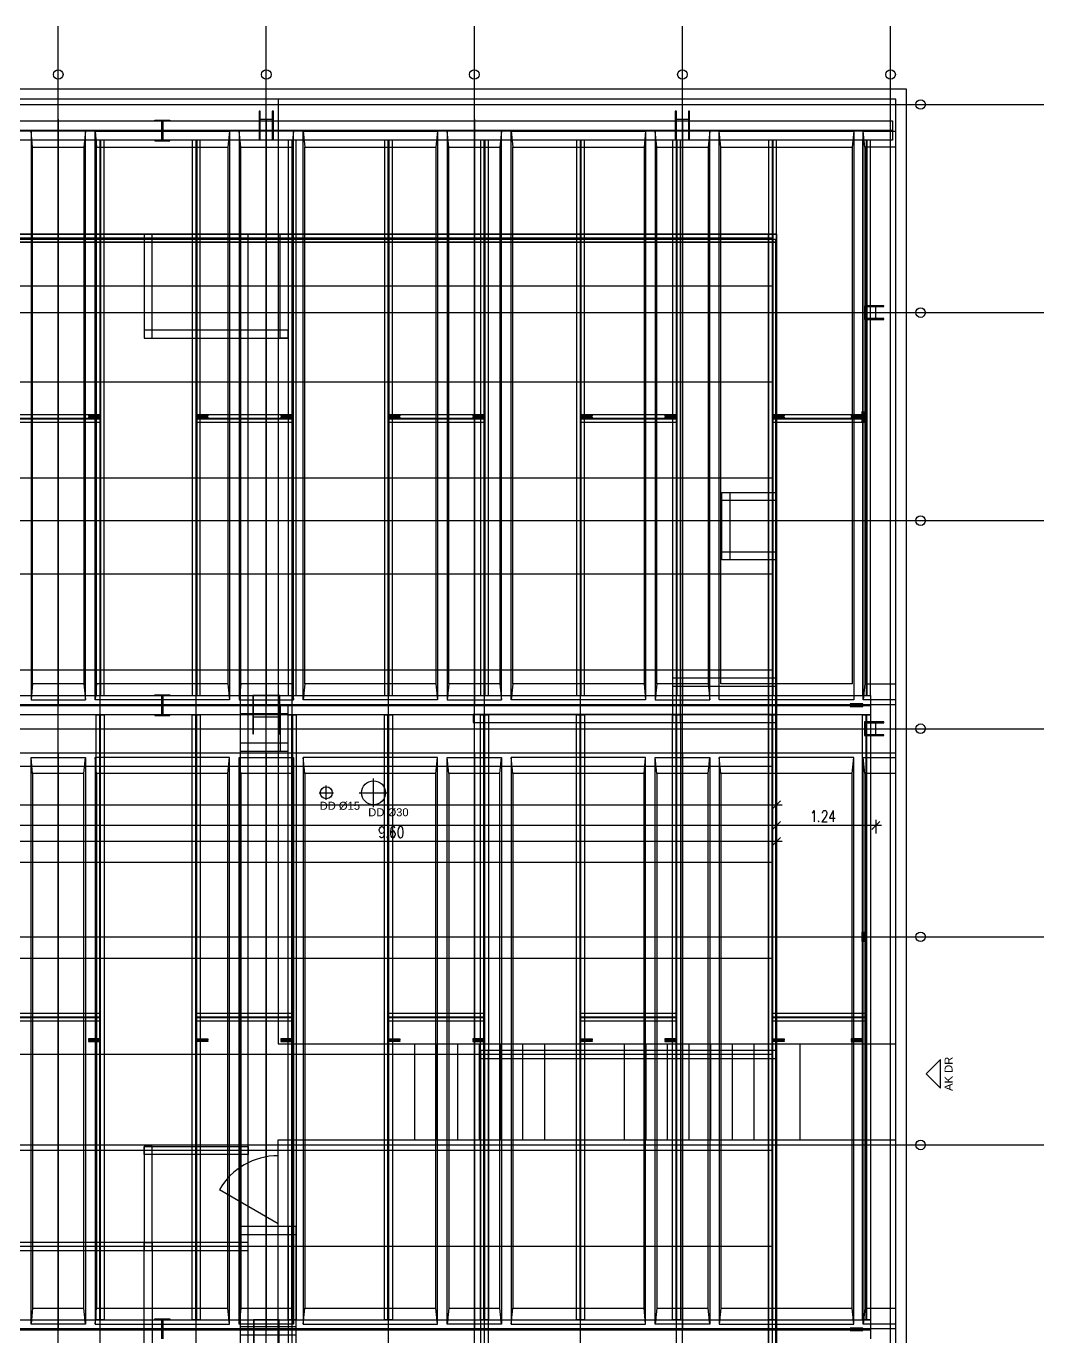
# Model space of a CAD drawing. Header units: inches. Extents: x 0 to 54693, y 0 to 31146.
# Drawn here: x 839.8 to 1094.1, y 294.6 to 622.1 of the extents above; entities that cross this region are included whole.
import ezdxf
from ezdxf.lldxf.tags import DXFTag

# ---------------------------------------------------------------- set-up
doc = ezdxf.new("R2010")
doc.units = ezdxf.units.IN
doc.header["$MEASUREMENT"] = 0
doc.layers.add('Added', color=3, linetype='Continuous')
doc.styles.get("Standard").update_dxf_attribs({"font": 'arial.ttf'})
tags = doc.linetypes.add('1070_00_1200$0$SL3', pattern=[0.2, 0.1, -0.1]).pattern_tags.tags
tags[6:7] = [DXFTag(74, 4), DXFTag(75, 0), DXFTag(340, '0'), DXFTag(46, 1.0), DXFTag(50, 0.0), DXFTag(44, 0.0), DXFTag(45, 0.0)]
tags[4:5] = [DXFTag(74, 4), DXFTag(75, 0), DXFTag(340, '0'), DXFTag(46, 1.0), DXFTag(50, 0.0), DXFTag(44, 0.0), DXFTag(45, 0.0)]
tags = doc.linetypes.add('1070_00_1200$0$SP2', pattern=[0.9, 0.4, -0.2, 0.1, -0.2]).pattern_tags.tags
tags[10:11] = [DXFTag(74, 4), DXFTag(75, 0), DXFTag(340, '0'), DXFTag(46, 1.0), DXFTag(50, 0.0), DXFTag(44, 0.0), DXFTag(45, 0.0)]
tags[8:9] = [DXFTag(74, 4), DXFTag(75, 0), DXFTag(340, '0'), DXFTag(46, 1.0), DXFTag(50, 0.0), DXFTag(44, 0.0), DXFTag(45, 0.0)]
tags[6:7] = [DXFTag(74, 4), DXFTag(75, 0), DXFTag(340, '0'), DXFTag(46, 1.0), DXFTag(50, 0.0), DXFTag(44, 0.0), DXFTag(45, 0.0)]
tags[4:5] = [DXFTag(74, 4), DXFTag(75, 0), DXFTag(340, '0'), DXFTag(46, 1.0), DXFTag(50, 0.0), DXFTag(44, 0.0), DXFTag(45, 0.0)]
tags = doc.linetypes.add('1070_00_1200_Trägerrostdwg$0$SP2', pattern=[0.9, 0.4, -0.2, 0.1, -0.2]).pattern_tags.tags
tags[10:11] = [DXFTag(74, 4), DXFTag(75, 0), DXFTag(340, '0'), DXFTag(46, 1.0), DXFTag(50, 0.0), DXFTag(44, 0.0), DXFTag(45, 0.0)]
tags[8:9] = [DXFTag(74, 4), DXFTag(75, 0), DXFTag(340, '0'), DXFTag(46, 1.0), DXFTag(50, 0.0), DXFTag(44, 0.0), DXFTag(45, 0.0)]
tags[6:7] = [DXFTag(74, 4), DXFTag(75, 0), DXFTag(340, '0'), DXFTag(46, 1.0), DXFTag(50, 0.0), DXFTag(44, 0.0), DXFTag(45, 0.0)]
tags[4:5] = [DXFTag(74, 4), DXFTag(75, 0), DXFTag(340, '0'), DXFTag(46, 1.0), DXFTag(50, 0.0), DXFTag(44, 0.0), DXFTag(45, 0.0)]

msp = doc.modelspace()

# ---------------------------------------------------------------- linework, layer by layer
at = {"layer": 'Added', "linetype": '1070_00_1200$0$SP2', "lineweight": -2, "ltscale": 0.18}
for p, q in [((847.84, 47.97), (847.84, 622.06)), ((899.84, 47.97), (899.84, 622.06)), ((951.84, 47.97), (951.84, 622.06)), ((1003.84, 47.97), (1003.84, 622.06)), ((1055.84, 47.97), (1055.84, 622.06)), ((171.58, 602.5), (1094.14, 602.5)), ((847.84, 598.8), (847.84, 452.5)), ((899.84, 598.8), (899.84, 452.5)), ((951.84, 598.8), (951.84, 452.5)), ((1003.84, 598.8), (1003.84, 452.5)), ((841.04, 595.8), (841.04, 453.7)), ((854.64, 595.8), (841.04, 595.8)), ((841.44, 591.8), (841.04, 595.8)), ((854.64, 595.8), (854.24, 591.8)), ((854.64, 453.7), (854.64, 595.8)), ((857.04, 453.7), (857.04, 595.8)), ((857.04, 595.8), (890.64, 595.8)), ((857.04, 595.8), (857.44, 591.8)), ((890.64, 595.8), (890.24, 591.8)), ((890.64, 595.8), (890.64, 453.7)), ((893.04, 595.8), (893.04, 453.7)), ((906.64, 595.8), (893.04, 595.8)), ((893.44, 591.8), (893.04, 595.8)), ((906.64, 595.8), (906.24, 591.8)), ((906.64, 453.7), (906.64, 595.8)), ((909.04, 453.7), (909.04, 595.8)), ((909.04, 595.8), (942.64, 595.8)), ((909.04, 595.8), (909.44, 591.8)), ((942.64, 595.8), (942.24, 591.8)), ((942.64, 595.8), (942.64, 453.7)), ((945.04, 595.8), (945.04, 453.7)), ((958.64, 595.8), (945.04, 595.8)), ((945.44, 591.8), (945.04, 595.8)), ((958.64, 595.8), (958.24, 591.8)), ((958.64, 453.7), (958.64, 595.8)), ((961.04, 453.7), (961.04, 595.8)), ((961.04, 595.8), (994.64, 595.8)), ((961.04, 595.8), (961.44, 591.8)), ((994.64, 595.8), (994.24, 591.8)), ((994.64, 595.8), (994.64, 453.7)), ((997.04, 595.8), (997.04, 453.7)), ((1010.64, 595.8), (997.04, 595.8)), ((997.44, 591.8), (997.04, 595.8)), ((1010.64, 595.8), (1010.24, 591.8)), ((1010.64, 453.7), (1010.64, 595.8)), ((1013.04, 453.7), (1013.04, 595.8)), ((1013.04, 595.8), (1046.64, 595.8)), ((1013.44, 591.8), (1013.04, 595.8)), ((1046.64, 595.8), (1046.24, 591.8)), ((1046.64, 595.8), (1046.64, 453.7)), ((1049.04, 453.7), (1049.04, 595.8)), ((1049.04, 595.8), (1057.14, 595.8)), ((1049.44, 591.8), (1049.04, 595.8)), ((841.44, 591.8), (854.24, 591.8)), ((841.44, 457.7), (841.44, 591.8)), ((854.24, 591.8), (854.24, 457.7)), ((857.44, 591.8), (890.24, 591.8)), ((857.44, 457.7), (857.44, 591.8)), ((890.24, 591.8), (890.24, 457.7)), ((893.44, 591.8), (906.24, 591.8)), ((893.44, 457.7), (893.44, 591.8)), ((906.24, 591.8), (906.24, 457.7)), ((909.44, 591.8), (942.24, 591.8)), ((909.44, 457.7), (909.44, 591.8)), ((942.24, 591.8), (942.24, 457.7)), ((945.44, 591.8), (958.24, 591.8)), ((945.44, 457.7), (945.44, 591.8)), ((958.24, 591.8), (958.24, 457.7)), ((961.44, 591.8), (994.24, 591.8)), ((961.44, 457.7), (961.44, 591.8)), ((994.24, 591.8), (994.24, 457.7)), ((997.44, 591.8), (1010.24, 591.8)), ((997.44, 457.7), (997.44, 591.8)), ((1010.24, 591.8), (1010.24, 457.7)), ((1013.44, 591.8), (1046.24, 591.8)), ((1013.44, 457.7), (1013.44, 591.8)), ((1046.24, 591.8), (1046.24, 457.7)), ((1057.14, 591.8), (1049.44, 591.8)), ((1049.44, 591.8), (1049.44, 457.7)), ((1026.34, 569.1), (234.34, 569.1)), ((858.34, 77.1), (858.34, 569.1)), ((882.34, 77.1), (882.34, 569.1)), ((906.34, 77.1), (906.34, 569.1)), ((930.34, 77.1), (930.34, 569.1)), ((954.34, 77.1), (954.34, 569.1)), ((978.34, 101.1), (978.34, 569.1)), ((1002.34, 101.1), (1002.34, 569.1)), ((1026.34, 101.1), (1026.34, 569.6)), ((1026.34, 557.1), (234.34, 557.1)), ((171.58, 550.5), (1094.14, 550.5)), ((1026.34, 533.1), (234.34, 533.1)), ((1026.34, 509.1), (234.34, 509.1)), ((171.58, 498.5), (1094.14, 498.5)), ((1026.34, 485.1), (234.34, 485.1)), ((1026.34, 461.1), (234.34, 461.1)), ((841.44, 457.7), (841.04, 453.7)), ((854.24, 457.7), (841.44, 457.7)), ((854.24, 457.7), (854.64, 453.7)), ((857.44, 457.7), (857.04, 453.7)), ((890.24, 457.7), (857.44, 457.7)), ((890.24, 457.7), (890.64, 453.7)), ((893.44, 457.7), (893.04, 453.7)), ((906.24, 457.7), (893.44, 457.7)), ((906.24, 457.7), (906.64, 453.7)), ((909.44, 457.7), (909.04, 453.7)), ((942.24, 457.7), (909.44, 457.7)), ((942.24, 457.7), (942.64, 453.7)), ((945.44, 457.7), (945.04, 453.7)), ((958.24, 457.7), (945.44, 457.7)), ((958.24, 457.7), (958.64, 453.7)), ((961.44, 457.7), (961.04, 453.7)), ((994.24, 457.7), (961.44, 457.7)), ((994.24, 457.7), (994.64, 453.7)), ((997.44, 457.7), (997.04, 453.7)), ((1010.24, 457.7), (997.44, 457.7)), ((1010.24, 457.7), (1010.64, 453.7)), ((1046.24, 457.7), (1013.44, 457.7)), ((1049.44, 457.7), (1049.04, 453.7)), ((1049.44, 457.7), (1057.14, 457.7)), ((1057.14, 452.5), (171.58, 452.5)), ((841.04, 453.7), (854.64, 453.7)), ((890.64, 453.7), (857.04, 453.7)), ((893.04, 453.7), (906.64, 453.7)), ((942.64, 453.7), (909.04, 453.7)), ((945.04, 453.7), (958.64, 453.7)), ((994.64, 453.7), (961.04, 453.7)), ((997.04, 453.7), (1010.64, 453.7)), ((1046.64, 453.7), (1013.04, 453.7)), ((1057.14, 453.7), (1049.04, 453.7)), ((1057.14, 440.5), (1057.14, 452.5)), ((171.58, 446.5), (1094.14, 446.5)), ((171.58, 440.5), (1057.14, 440.5)), ((841.04, 297.7), (841.04, 439.3)), ((841.04, 439.3), (854.64, 439.3)), ((841.44, 435.3), (841.04, 439.3)), ((847.84, 440.5), (847.84, 296.5)), ((854.24, 435.3), (854.64, 439.3)), ((854.64, 439.3), (854.64, 297.7)), ((857.04, 439.3), (857.04, 297.7)), ((890.64, 439.3), (857.04, 439.3)), ((857.44, 435.3), (857.04, 439.3)), ((890.24, 435.3), (890.64, 439.3)), ((890.64, 297.7), (890.64, 439.3)), ((893.04, 297.7), (893.04, 439.3)), ((893.04, 439.3), (906.64, 439.3)), ((893.44, 435.3), (893.04, 439.3)), ((899.84, 440.5), (899.84, 296.5)), ((906.24, 435.3), (906.64, 439.3)), ((906.64, 439.3), (906.64, 297.7)), ((909.04, 439.3), (909.04, 297.7)), ((942.64, 439.3), (909.04, 439.3)), ((909.44, 435.3), (909.04, 439.3)), ((942.24, 435.3), (942.64, 439.3)), ((942.64, 297.7), (942.64, 439.3)), ((945.04, 297.7), (945.04, 439.3)), ((945.04, 439.3), (958.64, 439.3)), ((945.44, 435.3), (945.04, 439.3)), ((951.84, 440.5), (951.84, 296.5)), ((958.24, 435.3), (958.64, 439.3)), ((958.64, 439.3), (958.64, 297.7)), ((961.04, 439.3), (961.04, 297.7)), ((994.64, 439.3), (961.04, 439.3)), ((961.44, 435.3), (961.04, 439.3)), ((994.24, 435.3), (994.64, 439.3)), ((994.64, 297.7), (994.64, 439.3)), ((997.04, 297.7), (997.04, 439.3)), ((997.04, 439.3), (1010.64, 439.3)), ((997.44, 435.3), (997.04, 439.3)), ((1003.84, 440.5), (1003.84, 296.5)), ((1010.24, 435.3), (1010.64, 439.3)), ((1010.64, 439.3), (1010.64, 297.7)), ((1013.04, 439.3), (1013.04, 297.7)), ((1046.64, 439.3), (1013.04, 439.3)), ((1013.44, 435.3), (1013.04, 439.3)), ((1046.24, 435.3), (1046.64, 439.3)), ((1046.64, 297.7), (1046.64, 439.3)), ((1049.04, 297.7), (1049.04, 439.3)), ((1049.04, 439.3), (1057.14, 439.3)), ((1049.44, 435.3), (1049.04, 439.3)), ((1026.34, 437.1), (234.34, 437.1)), ((854.24, 435.3), (841.44, 435.3)), ((841.44, 435.3), (841.44, 301.7)), ((854.24, 301.7), (854.24, 435.3)), ((890.24, 435.3), (857.44, 435.3)), ((857.44, 435.3), (857.44, 301.7)), ((890.24, 301.7), (890.24, 435.3)), ((906.24, 435.3), (893.44, 435.3)), ((893.44, 435.3), (893.44, 301.7)), ((906.24, 301.7), (906.24, 435.3)), ((942.24, 435.3), (909.44, 435.3)), ((909.44, 435.3), (909.44, 301.7)), ((926.64, 426.9), (926.64, 434.1)), ((942.24, 301.7), (942.24, 435.3)), ((958.24, 435.3), (945.44, 435.3)), ((945.44, 435.3), (945.44, 301.7)), ((958.24, 301.7), (958.24, 435.3)), ((994.24, 435.3), (961.44, 435.3)), ((961.44, 435.3), (961.44, 301.7)), ((994.24, 301.7), (994.24, 435.3)), ((1010.24, 435.3), (997.44, 435.3)), ((997.44, 435.3), (997.44, 301.7)), ((1010.24, 301.7), (1010.24, 435.3)), ((1046.24, 435.3), (1013.44, 435.3)), ((1013.44, 435.3), (1013.44, 301.7)), ((1046.24, 301.7), (1046.24, 435.3)), ((1057.14, 435.3), (1049.44, 435.3)), ((1049.44, 435.3), (1049.44, 301.7)), ((913.04, 430.5), (916.64, 430.5)), ((914.84, 428.7), (914.84, 432.3)), ((923.04, 430.5), (930.24, 430.5)), ((1026.34, 413.1), (234.34, 413.1)), ((171.58, 394.5), (1094.14, 394.5)), ((1026.34, 389.1), (234.34, 389.1)), ((1026.34, 365.1), (234.34, 365.1)), ((171.58, 342.5), (1094.14, 342.5)), ((1026.34, 341.1), (234.34, 341.1)), ((1026.34, 317.1), (234.34, 317.1)), ((841.44, 301.7), (841.04, 297.7)), ((841.44, 301.7), (854.24, 301.7)), ((854.64, 297.7), (854.24, 301.7)), ((857.04, 297.7), (857.44, 301.7)), ((857.44, 301.7), (890.24, 301.7)), ((890.64, 297.7), (890.24, 301.7)), ((893.44, 301.7), (893.04, 297.7)), ((893.44, 301.7), (906.24, 301.7)), ((906.64, 297.7), (906.24, 301.7)), ((909.04, 297.7), (909.44, 301.7)), ((909.44, 301.7), (942.24, 301.7)), ((942.64, 297.7), (942.24, 301.7)), ((945.44, 301.7), (945.04, 297.7)), ((945.44, 301.7), (958.24, 301.7)), ((958.64, 297.7), (958.24, 301.7)), ((961.04, 297.7), (961.44, 301.7)), ((961.44, 301.7), (994.24, 301.7)), ((994.64, 297.7), (994.24, 301.7)), ((997.44, 301.7), (997.04, 297.7)), ((997.44, 301.7), (1010.24, 301.7)), ((1010.64, 297.7), (1010.24, 301.7)), ((1013.44, 301.7), (1013.04, 297.7)), ((1013.44, 301.7), (1046.24, 301.7)), ((1046.64, 297.7), (1046.24, 301.7)), ((1049.44, 301.7), (1049.04, 297.7)), ((1049.44, 301.7), (1057.14, 301.7)), ((1057.14, 296.5), (171.58, 296.5)), ((854.64, 297.7), (841.04, 297.7)), ((857.04, 297.7), (890.64, 297.7)), ((906.64, 297.7), (893.04, 297.7)), ((909.04, 297.7), (942.64, 297.7)), ((958.64, 297.7), (945.04, 297.7)), ((961.04, 297.7), (994.64, 297.7)), ((1010.64, 297.7), (997.04, 297.7)), ((1013.04, 297.7), (1046.64, 297.7)), ((1057.14, 297.7), (1049.04, 297.7)), ((1057.14, 284.5), (1057.14, 296.5))]:
    msp.add_line(p, q, dxfattribs=at)
at = {"layer": 'Added', "linetype": 'Continuous', "lineweight": -2, "ltscale": 0.18}
for p, q in [((171.58, 606.4), (1059.74, 606.4)), ((1059.74, 606.4), (1059.74, 47.97)), ((1057.14, 603.8), (171.58, 603.8)), ((1057.14, 603.8), (902.84, 603.8)), ((902.84, 603.8), (902.84, 367.8)), ((1057.14, 109.1), (1057.14, 603.8)), ((1057.14, 237.8), (1057.14, 603.8)), ((287.34, 570.1), (1027.34, 570.1)), ((1025.34, 100.1), (1025.34, 570.1)), ((1025.34, 570.1), (1027.34, 570.1)), ((1027.34, 570.1), (1027.34, 100.1)), ((1027.34, 570.1), (1027.34, 568.1)), ((1027.34, 568.1), (287.34, 568.1)), ((1027.14, 568.8), (835.14, 568.8)), ((1027.14, 99.2), (1027.14, 568.8)), ((171.58, 427.5), (1028.74, 427.5)), ((1028.33, 428.49), (1026.35, 426.51)), ((1027.34, 428.9), (1027.34, 420.3)), ((1028.33, 423.29), (1026.35, 421.31)), ((1053.13, 423.29), (1051.15, 421.31)), ((1052.14, 423.7), (1052.14, 420.3)), ((1053.54, 422.3), (231.94, 422.3)), ((1028.33, 419.29), (1026.35, 417.31)), ((1027.34, 419.7), (1027.34, 414.3)), ((1028.74, 418.3), (222.44, 418.3)), ((902.84, 367.8), (1057.14, 367.8)), ((936.94, 343.8), (936.94, 367.8)), ((942.34, 343.8), (942.34, 367.8)), ((947.74, 343.8), (947.74, 367.8)), ((953.14, 343.8), (953.14, 367.8)), ((958.54, 343.8), (958.54, 367.8)), ((963.94, 343.8), (963.94, 367.8)), ((969.34, 367.8), (969.34, 343.8)), ((989.34, 343.8), (989.34, 367.8)), ((994.74, 343.8), (994.74, 367.8)), ((1000.14, 343.8), (1000.14, 367.8)), ((1005.54, 343.8), (1005.54, 367.8)), ((1010.94, 343.8), (1010.94, 367.8)), ((1016.34, 343.8), (1016.34, 367.8)), ((1021.74, 343.8), (1021.74, 367.8)), ((1027.14, 343.8), (1027.14, 367.8)), ((1033.14, 367.8), (1033.14, 343.8)), ((1068.34, 363.85), (1064.74, 360.25)), ((1068.34, 356.65), (1068.34, 363.85)), ((1064.74, 360.25), (1068.34, 356.65)), ((902.84, 343.8), (1057.14, 343.8)), ((902.84, 259.8), (902.84, 343.8)), ((902.84, 322.8), (888.12, 331.3))]:
    msp.add_line(p, q, dxfattribs=at)
at = {"layer": 'Added', "linetype": '1070_00_1200_Trägerrostdwg$0$SP2', "lineweight": -2, "ltscale": 0.18}
for p, q in [((898.34, 600.8), (898.04, 600.8)), ((898.04, 600.8), (898.04, 593.6)), ((898.34, 593.6), (898.34, 600.8)), ((901.64, 600.8), (901.34, 600.8)), ((901.34, 600.8), (901.34, 593.6)), ((901.64, 593.6), (901.64, 600.8)), ((1002.34, 600.8), (1002.04, 600.8)), ((1002.04, 600.8), (1002.04, 593.6)), ((1002.34, 593.6), (1002.34, 600.8)), ((1005.64, 600.8), (1005.34, 600.8)), ((1005.34, 600.8), (1005.34, 593.6)), ((1005.64, 593.6), (1005.64, 600.8)), ((770.04, 598.4), (873.64, 598.4)), ((770.04, 596.1), (873.64, 596.1)), ((871.94, 598.4), (871.94, 598.6)), ((871.94, 598.6), (875.74, 598.6)), ((875.74, 598.4), (871.94, 598.4)), ((873.64, 598.4), (873.64, 593.6)), ((874.04, 593.6), (874.04, 598.4)), ((874.04, 598.4), (1056.34, 598.4)), ((874.04, 596.1), (1056.34, 596.1)), ((875.74, 598.6), (875.74, 598.4)), ((898.04, 598.8), (901.64, 598.8)), ((1002.04, 598.8), (1005.64, 598.8)), ((1056.34, 598.4), (1056.34, 593.6)), ((770.04, 595.9), (873.64, 595.9)), ((873.64, 593.6), (770.04, 593.6)), ((859.34, 593.59), (857.34, 593.59)), ((857.34, 593.59), (857.34, 454.8)), ((858.24, 593.59), (858.24, 454.8)), ((858.44, 593.59), (858.44, 454.8)), ((859.34, 454.8), (859.34, 593.59)), ((875.74, 593.6), (871.94, 593.6)), ((871.94, 593.6), (871.94, 593.4)), ((871.94, 593.4), (875.74, 593.4)), ((874.04, 595.9), (1056.34, 595.9)), ((1056.34, 593.6), (874.04, 593.6)), ((875.74, 593.4), (875.74, 593.6)), ((883.34, 593.59), (881.34, 593.59)), ((881.34, 593.59), (881.34, 454.8)), ((882.24, 593.59), (882.24, 454.8)), ((882.44, 593.59), (882.44, 454.8)), ((883.34, 454.8), (883.34, 593.59)), ((901.64, 593.6), (898.04, 593.6)), ((907.34, 593.59), (905.34, 593.59)), ((905.34, 593.59), (905.34, 454.8)), ((906.24, 593.59), (906.24, 454.8)), ((906.44, 593.59), (906.44, 454.8)), ((907.34, 454.8), (907.34, 593.59)), ((931.34, 593.59), (929.34, 593.59)), ((929.34, 593.59), (929.34, 454.8)), ((930.24, 593.59), (930.24, 454.8)), ((930.44, 593.59), (930.44, 454.8)), ((931.34, 454.8), (931.34, 593.59)), ((955.34, 593.59), (953.34, 593.59)), ((953.34, 593.59), (953.34, 454.8)), ((954.24, 593.59), (954.24, 454.8)), ((954.44, 593.59), (954.44, 454.8)), ((955.34, 454.8), (955.34, 593.59)), ((979.34, 593.59), (977.34, 593.59)), ((977.34, 593.59), (977.34, 454.8)), ((978.24, 593.59), (978.24, 454.8)), ((978.44, 593.59), (978.44, 454.8)), ((979.34, 454.8), (979.34, 593.59)), ((1003.34, 593.59), (1001.34, 593.59)), ((1001.34, 593.59), (1001.34, 454.8)), ((1005.64, 593.6), (1002.04, 593.6)), ((1002.24, 593.59), (1002.24, 454.8)), ((1002.44, 593.59), (1002.44, 454.8)), ((1003.34, 454.8), (1003.34, 593.59)), ((1027.34, 593.59), (1025.34, 593.59)), ((1025.34, 593.59), (1025.34, 454.8)), ((1026.24, 593.59), (1026.24, 454.8)), ((1026.44, 593.59), (1026.44, 454.8)), ((1027.34, 454.8), (1027.34, 593.59)), ((1050.84, 593.59), (1048.84, 593.59)), ((1048.84, 593.59), (1048.84, 454.8)), ((1049.74, 593.59), (1049.74, 454.8)), ((1049.94, 593.59), (1049.94, 454.8)), ((1050.84, 454.8), (1050.84, 593.59)), ((1054.14, 552.2), (1049.34, 552.2)), ((1049.34, 552.2), (1049.34, 548.8)), ((1049.34, 552), (1054.14, 552)), ((1052.14, 548.8), (1052.14, 552.2)), ((1054.14, 552), (1054.14, 552.2)), ((1054.14, 549), (1049.34, 549)), ((1049.34, 548.8), (1054.14, 548.8)), ((1054.14, 548.8), (1054.14, 549)), ((834.44, 525.05), (858.24, 525.05)), ((834.44, 524.15), (858.24, 524.15)), ((858.24, 524.8), (855.44, 524.8)), ((855.44, 524.8), (855.44, 524.6)), ((855.44, 524.6), (858.24, 524.6)), ((858.24, 524.4), (855.44, 524.4)), ((855.44, 524.4), (855.44, 524.2)), ((855.44, 524.2), (858.24, 524.2)), ((858.24, 524.6), (858.24, 524.8)), ((858.24, 524.2), (858.24, 524.4)), ((882.44, 525.05), (906.24, 525.05)), ((882.44, 524.6), (882.44, 524.8)), ((882.44, 524.8), (885.24, 524.8)), ((885.24, 524.6), (882.44, 524.6)), ((882.44, 524.2), (882.44, 524.4)), ((882.44, 524.4), (885.24, 524.4)), ((885.24, 524.2), (882.44, 524.2)), ((882.44, 524.15), (906.24, 524.15)), ((885.24, 524.8), (885.24, 524.6)), ((885.24, 524.4), (885.24, 524.2)), ((906.24, 524.8), (903.44, 524.8)), ((903.44, 524.8), (903.44, 524.6)), ((903.44, 524.6), (906.24, 524.6)), ((906.24, 524.4), (903.44, 524.4)), ((903.44, 524.4), (903.44, 524.2)), ((903.44, 524.2), (906.24, 524.2)), ((906.24, 524.6), (906.24, 524.8)), ((906.24, 524.2), (906.24, 524.4)), ((930.44, 525.05), (954.24, 525.05)), ((930.44, 524.6), (930.44, 524.8)), ((930.44, 524.8), (933.24, 524.8)), ((933.24, 524.6), (930.44, 524.6)), ((930.44, 524.2), (930.44, 524.4)), ((930.44, 524.4), (933.24, 524.4)), ((933.24, 524.2), (930.44, 524.2)), ((930.44, 524.15), (954.24, 524.15)), ((933.24, 524.8), (933.24, 524.6)), ((933.24, 524.4), (933.24, 524.2)), ((954.24, 524.8), (951.44, 524.8)), ((951.44, 524.8), (951.44, 524.6)), ((951.44, 524.6), (954.24, 524.6)), ((954.24, 524.4), (951.44, 524.4)), ((951.44, 524.4), (951.44, 524.2)), ((951.44, 524.2), (954.24, 524.2)), ((954.24, 524.6), (954.24, 524.8)), ((954.24, 524.2), (954.24, 524.4)), ((978.44, 525.05), (1002.24, 525.05)), ((978.44, 524.6), (978.44, 524.8)), ((978.44, 524.8), (981.24, 524.8)), ((981.24, 524.6), (978.44, 524.6)), ((978.44, 524.2), (978.44, 524.4)), ((978.44, 524.4), (981.24, 524.4)), ((981.24, 524.2), (978.44, 524.2)), ((978.44, 524.15), (1002.24, 524.15)), ((981.24, 524.8), (981.24, 524.6)), ((981.24, 524.4), (981.24, 524.2)), ((1002.24, 524.8), (999.44, 524.8)), ((999.44, 524.8), (999.44, 524.6)), ((999.44, 524.6), (1002.24, 524.6)), ((1002.24, 524.4), (999.44, 524.4)), ((999.44, 524.4), (999.44, 524.2)), ((999.44, 524.2), (1002.24, 524.2)), ((1002.24, 524.6), (1002.24, 524.8)), ((1002.24, 524.2), (1002.24, 524.4)), ((1026.44, 525.05), (1049.74, 525.05)), ((1026.44, 524.6), (1026.44, 524.8)), ((1026.44, 524.8), (1029.24, 524.8)), ((1029.24, 524.6), (1026.44, 524.6)), ((1026.44, 524.2), (1026.44, 524.4)), ((1026.44, 524.4), (1029.24, 524.4)), ((1029.24, 524.2), (1026.44, 524.2)), ((1026.44, 524.15), (1049.74, 524.15)), ((1029.24, 524.8), (1029.24, 524.6)), ((1029.24, 524.4), (1029.24, 524.2)), ((1048.84, 524.8), (1046.04, 524.8)), ((1046.04, 524.8), (1046.04, 524.6)), ((1046.04, 524.6), (1048.84, 524.6)), ((1048.84, 524.4), (1046.04, 524.4)), ((1046.04, 524.4), (1046.04, 524.2)), ((1046.04, 524.2), (1048.84, 524.2)), ((1048.84, 525.7), (1048.64, 525.7)), ((1048.64, 525.7), (1048.64, 523.3)), ((1048.84, 523.3), (1048.84, 525.7)), ((1049.04, 525.7), (1049.24, 525.7)), ((1049.04, 523.3), (1049.04, 525.7)), ((1049.24, 525.7), (1049.24, 523.3)), ((834.44, 523.95), (858.24, 523.95)), ((858.24, 523.05), (834.44, 523.05)), ((882.44, 523.95), (906.24, 523.95)), ((906.24, 523.05), (882.44, 523.05)), ((930.44, 523.95), (954.24, 523.95)), ((954.24, 523.05), (930.44, 523.05)), ((978.44, 523.95), (1002.24, 523.95)), ((1002.24, 523.05), (978.44, 523.05)), ((1026.44, 523.95), (1049.74, 523.95)), ((1049.74, 523.05), (1026.44, 523.05)), ((1048.64, 523.3), (1048.84, 523.3)), ((1049.24, 523.3), (1049.04, 523.3)), ((770.04, 454.8), (873.64, 454.8)), ((770.04, 452.5), (873.64, 452.5)), ((770.04, 452.3), (873.64, 452.3)), ((857.34, 454.8), (859.34, 454.8)), ((871.94, 454.8), (871.94, 455)), ((871.94, 455), (875.74, 455)), ((875.74, 454.8), (871.94, 454.8)), ((873.64, 454.8), (873.64, 450)), ((874.04, 450), (874.04, 454.8)), ((874.04, 454.8), (1050.84, 454.8)), ((874.04, 452.5), (1050.84, 452.5)), ((874.04, 452.3), (1050.84, 452.3)), ((875.74, 455), (875.74, 454.8)), ((881.34, 454.8), (883.34, 454.8)), ((896.44, 454.8), (896.44, 445.2)), ((903.24, 454.8), (896.44, 454.8)), ((896.64, 445.2), (896.64, 454.8)), ((903.04, 454.8), (903.04, 445.2)), ((903.24, 445.2), (903.24, 454.8)), ((905.34, 454.8), (907.34, 454.8)), ((929.34, 454.8), (931.34, 454.8)), ((953.34, 454.8), (955.34, 454.8)), ((977.34, 454.8), (979.34, 454.8)), ((1001.34, 454.8), (1003.34, 454.8)), ((1025.34, 454.8), (1027.34, 454.8)), ((1048.94, 452.7), (1045.74, 452.7)), ((1045.74, 452.7), (1045.74, 452.5)), ((1045.74, 452.5), (1048.94, 452.5)), ((1048.94, 452.3), (1045.74, 452.3)), ((1045.74, 452.3), (1045.74, 452.1)), ((1045.74, 452.1), (1048.94, 452.1)), ((1048.84, 454.8), (1050.84, 454.8)), ((1048.94, 452.5), (1048.94, 452.7)), ((1048.94, 452.1), (1048.94, 452.3)), ((1050.84, 454.8), (1050.84, 450)), ((873.64, 450), (770.04, 450)), ((857.34, 298.8), (857.34, 450)), ((857.34, 450), (859.34, 450)), ((858.24, 298.8), (858.24, 450)), ((858.44, 298.8), (858.44, 450)), ((859.34, 450), (859.34, 298.8)), ((875.74, 450), (871.94, 450)), ((871.94, 450), (871.94, 449.8)), ((871.94, 449.8), (875.74, 449.8)), ((1050.84, 450), (874.04, 450)), ((875.74, 449.8), (875.74, 450)), ((881.34, 298.8), (881.34, 450)), ((881.34, 450), (883.34, 450)), ((882.24, 298.8), (882.24, 450)), ((882.44, 298.8), (882.44, 450)), ((883.34, 450), (883.34, 298.8)), ((896.44, 449.5), (903.24, 449.5)), ((905.34, 298.8), (905.34, 450)), ((905.34, 450), (907.34, 450)), ((906.24, 298.8), (906.24, 450)), ((906.44, 298.8), (906.44, 450)), ((907.34, 450), (907.34, 298.8)), ((929.34, 298.8), (929.34, 450)), ((929.34, 450), (931.34, 450)), ((930.24, 298.8), (930.24, 450)), ((930.44, 298.8), (930.44, 450)), ((931.34, 450), (931.34, 298.8)), ((953.34, 298.8), (953.34, 450)), ((953.34, 450), (955.34, 450)), ((954.24, 298.8), (954.24, 450)), ((954.44, 298.8), (954.44, 450)), ((955.34, 450), (955.34, 298.8)), ((977.34, 298.8), (977.34, 450)), ((977.34, 450), (979.34, 450)), ((978.24, 298.8), (978.24, 450)), ((978.44, 298.8), (978.44, 450)), ((979.34, 450), (979.34, 298.8)), ((1001.34, 298.8), (1001.34, 450)), ((1001.34, 450), (1003.34, 450)), ((1002.24, 298.8), (1002.24, 450)), ((1002.44, 298.8), (1002.44, 450)), ((1003.34, 450), (1003.34, 298.8)), ((1025.34, 298.8), (1025.34, 450)), ((1025.34, 450), (1027.34, 450)), ((1026.24, 298.8), (1026.24, 450)), ((1026.44, 298.8), (1026.44, 450)), ((1027.34, 450), (1027.34, 298.8)), ((1048.84, 298.8), (1048.84, 450)), ((1048.84, 450), (1050.84, 450)), ((1049.74, 298.8), (1049.74, 450)), ((1049.94, 298.8), (1049.94, 450)), ((1050.84, 450), (1050.84, 298.8)), ((1054.14, 448.2), (1049.34, 448.2)), ((1049.34, 448.2), (1049.34, 444.8)), ((1049.34, 448), (1054.14, 448)), ((1052.14, 444.8), (1052.14, 448.2)), ((1054.14, 448), (1054.14, 448.2)), ((896.44, 445.2), (896.64, 445.2)), ((903.04, 445.2), (903.24, 445.2)), ((1054.14, 445), (1049.34, 445)), ((1049.34, 444.8), (1054.14, 444.8)), ((1054.14, 444.8), (1054.14, 445)), ((1048.84, 395.7), (1048.64, 395.7)), ((1048.64, 395.7), (1048.64, 393.3)), ((1048.64, 393.3), (1048.84, 393.3)), ((1048.84, 393.3), (1048.84, 395.7)), ((1049.04, 395.7), (1049.24, 395.7)), ((1049.04, 393.3), (1049.04, 395.7)), ((1049.24, 393.3), (1049.04, 393.3)), ((1049.24, 395.7), (1049.24, 393.3)), ((834.44, 375.4), (858.24, 375.4)), ((834.44, 374.5), (858.24, 374.5)), ((834.44, 374.3), (858.24, 374.3)), ((858.24, 373.4), (834.44, 373.4)), ((882.44, 375.4), (906.24, 375.4)), ((882.44, 374.5), (906.24, 374.5)), ((882.44, 374.3), (906.24, 374.3)), ((906.24, 373.4), (882.44, 373.4)), ((930.44, 375.4), (954.24, 375.4)), ((930.44, 374.5), (954.24, 374.5)), ((930.44, 374.3), (954.24, 374.3)), ((954.24, 373.4), (930.44, 373.4)), ((978.44, 375.4), (1002.24, 375.4)), ((978.44, 374.5), (1002.24, 374.5)), ((978.44, 374.3), (1002.24, 374.3)), ((1002.24, 373.4), (978.44, 373.4)), ((1026.44, 375.4), (1049.74, 375.4)), ((1026.44, 374.5), (1049.74, 374.5)), ((1026.44, 374.3), (1049.74, 374.3)), ((1049.74, 373.4), (1026.44, 373.4)), ((858.24, 368.97), (855.44, 368.97)), ((855.44, 368.97), (855.44, 368.77)), ((855.44, 368.77), (858.24, 368.77)), ((858.24, 368.57), (855.44, 368.57)), ((855.44, 368.57), (855.44, 368.37)), ((855.44, 368.37), (858.24, 368.37)), ((858.24, 368.77), (858.24, 368.97)), ((858.24, 368.37), (858.24, 368.57)), ((882.44, 368.77), (882.44, 368.97)), ((882.44, 368.97), (885.24, 368.97)), ((885.24, 368.77), (882.44, 368.77)), ((882.44, 368.37), (882.44, 368.57)), ((882.44, 368.57), (885.24, 368.57)), ((885.24, 368.37), (882.44, 368.37)), ((885.24, 368.97), (885.24, 368.77)), ((885.24, 368.57), (885.24, 368.37)), ((906.24, 368.97), (903.44, 368.97)), ((903.44, 368.97), (903.44, 368.77)), ((903.44, 368.77), (906.24, 368.77)), ((906.24, 368.57), (903.44, 368.57)), ((903.44, 368.57), (903.44, 368.37)), ((903.44, 368.37), (906.24, 368.37)), ((906.24, 368.77), (906.24, 368.97)), ((906.24, 368.37), (906.24, 368.57)), ((930.44, 368.77), (930.44, 368.97)), ((930.44, 368.97), (933.24, 368.97)), ((933.24, 368.77), (930.44, 368.77)), ((930.44, 368.37), (930.44, 368.57)), ((930.44, 368.57), (933.24, 368.57)), ((933.24, 368.37), (930.44, 368.37)), ((933.24, 368.97), (933.24, 368.77)), ((933.24, 368.57), (933.24, 368.37)), ((954.24, 368.97), (951.44, 368.97)), ((951.44, 368.97), (951.44, 368.77)), ((951.44, 368.77), (954.24, 368.77)), ((954.24, 368.57), (951.44, 368.57)), ((951.44, 368.57), (951.44, 368.37)), ((951.44, 368.37), (954.24, 368.37)), ((954.24, 368.77), (954.24, 368.97)), ((954.24, 368.37), (954.24, 368.57)), ((978.44, 368.77), (978.44, 368.97)), ((978.44, 368.97), (981.24, 368.97)), ((981.24, 368.77), (978.44, 368.77)), ((978.44, 368.37), (978.44, 368.57)), ((978.44, 368.57), (981.24, 368.57)), ((981.24, 368.37), (978.44, 368.37)), ((981.24, 368.97), (981.24, 368.77)), ((981.24, 368.57), (981.24, 368.37)), ((1002.24, 368.97), (999.44, 368.97)), ((999.44, 368.97), (999.44, 368.77)), ((999.44, 368.77), (1002.24, 368.77)), ((1002.24, 368.57), (999.44, 368.57)), ((999.44, 368.57), (999.44, 368.37)), ((999.44, 368.37), (1002.24, 368.37)), ((1002.24, 368.77), (1002.24, 368.97)), ((1002.24, 368.37), (1002.24, 368.57)), ((1026.44, 368.77), (1026.44, 368.97)), ((1026.44, 368.97), (1029.24, 368.97)), ((1029.24, 368.77), (1026.44, 368.77)), ((1026.44, 368.37), (1026.44, 368.57)), ((1026.44, 368.57), (1029.24, 368.57)), ((1029.24, 368.37), (1026.44, 368.37)), ((1029.24, 368.97), (1029.24, 368.77)), ((1029.24, 368.57), (1029.24, 368.37)), ((1048.84, 368.97), (1046.04, 368.97)), ((1046.04, 368.97), (1046.04, 368.77)), ((1046.04, 368.77), (1048.84, 368.77)), ((1048.84, 368.57), (1046.04, 368.57)), ((1046.04, 368.57), (1046.04, 368.37)), ((1046.04, 368.37), (1048.84, 368.37)), ((1048.84, 368.77), (1048.84, 368.97)), ((1048.84, 368.37), (1048.84, 368.57)), ((770.04, 298.8), (873.64, 298.8)), ((859.34, 298.8), (857.34, 298.8)), ((871.94, 298.8), (871.94, 299)), ((871.94, 299), (875.74, 299)), ((875.74, 298.8), (871.94, 298.8)), ((873.64, 298.8), (873.64, 294)), ((874.04, 294), (874.04, 298.8)), ((874.04, 298.8), (1050.84, 298.8)), ((875.74, 299), (875.74, 298.8)), ((883.34, 298.8), (881.34, 298.8)), ((896.64, 298.8), (896.64, 289.2)), ((903.04, 298.8), (896.64, 298.8)), ((896.84, 289.2), (896.84, 298.8)), ((902.84, 298.8), (902.84, 289.2)), ((903.04, 289.2), (903.04, 298.8)), ((907.34, 298.8), (905.34, 298.8)), ((931.34, 298.8), (929.34, 298.8)), ((955.34, 298.8), (953.34, 298.8)), ((979.34, 298.8), (977.34, 298.8)), ((1003.34, 298.8), (1001.34, 298.8)), ((1027.34, 298.8), (1025.34, 298.8)), ((1050.84, 298.8), (1048.84, 298.8)), ((1050.84, 298.8), (1050.84, 294)), ((770.04, 296.5), (873.64, 296.5)), ((770.04, 296.3), (873.64, 296.3)), ((874.04, 296.5), (1050.84, 296.5)), ((874.04, 296.3), (1050.84, 296.3)), ((1048.94, 296.7), (1045.74, 296.7)), ((1045.74, 296.7), (1045.74, 296.5)), ((1045.74, 296.5), (1048.94, 296.5)), ((1048.94, 296.3), (1045.74, 296.3)), ((1045.74, 296.3), (1045.74, 296.1)), ((1045.74, 296.1), (1048.94, 296.1)), ((1048.94, 296.5), (1048.94, 296.7)), ((1048.94, 296.1), (1048.94, 296.3))]:
    msp.add_line(p, q, dxfattribs=at)
at = {"layer": 'Added', "linetype": '1070_00_1200$0$SL3', "lineweight": -2, "ltscale": 0.18}
for p, q in [((1027.34, 570.1), (233.34, 570.1)), ((871.34, 570.1), (869.34, 570.1)), ((869.34, 570.1), (869.34, 544.1)), ((871.34, 544.1), (871.34, 570.1)), ((895.34, 570.1), (893.34, 570.1)), ((893.34, 570.1), (893.34, 76.1)), ((895.34, 76.1), (895.34, 570.1)), ((903.34, 544.1), (903.34, 570.1)), ((903.34, 570.1), (905.34, 570.1)), ((905.34, 570.1), (905.34, 544.1)), ((1027.34, 570.1), (1025.34, 570.1)), ((1025.34, 570.1), (1025.34, 100.1)), ((1027.34, 100.1), (1027.34, 570.1)), ((233.34, 568.1), (1027.34, 568.1)), ((905.34, 546.1), (869.34, 546.1)), ((869.34, 546.1), (869.34, 544.1)), ((869.34, 544.1), (871.34, 544.1)), ((869.34, 544.1), (905.34, 544.1)), ((905.34, 544.1), (903.34, 544.1)), ((905.34, 544.1), (905.34, 546.1)), ((1013.64, 503.5), (1013.64, 505.5)), ((1013.64, 505.5), (1027.34, 505.5)), ((1013.64, 488.7), (1013.64, 505.5)), ((1015.64, 505.5), (1015.64, 488.7)), ((1027.34, 503.5), (1013.64, 503.5)), ((1013.64, 488.7), (1013.64, 490.7)), ((1013.64, 490.7), (1027.34, 490.7)), ((1027.34, 488.7), (1013.64, 488.7)), ((1027.34, 459.1), (1001.34, 459.1)), ((1001.34, 459.1), (1001.34, 457.1)), ((1003.34, 459.1), (1001.34, 459.1)), ((1001.34, 459.1), (1001.34, 448.1)), ((1003.34, 448.1), (1003.34, 459.1)), ((1027.34, 457.1), (1027.34, 459.1)), ((1001.34, 457.1), (1027.34, 457.1)), ((905.34, 452.3), (893.34, 452.3)), ((893.34, 452.3), (893.34, 450.3)), ((905.34, 452.3), (903.34, 452.3)), ((903.34, 452.3), (903.34, 440.9)), ((905.34, 440.9), (905.34, 452.3)), ((893.34, 450.3), (905.34, 450.3)), ((1027.34, 450.1), (951.54, 450.1)), ((951.54, 450.1), (951.54, 448.1)), ((951.54, 448.1), (1027.34, 448.1)), ((1001.34, 448.1), (1003.34, 448.1)), ((905.34, 442.9), (893.34, 442.9)), ((893.34, 442.9), (893.34, 440.9)), ((893.34, 440.9), (905.34, 440.9)), ((903.34, 440.9), (905.34, 440.9)), ((953.34, 366.1), (953.34, 76.1)), ((1027.34, 366.1), (953.34, 366.1)), ((953.34, 364.1), (1027.34, 364.1)), ((955.34, 76.1), (955.34, 366.1)), ((1027.34, 364.1), (1027.34, 366.1)), ((871.34, 342.1), (869.34, 342.1)), ((869.34, 342.1), (869.34, 316.1)), ((869.34, 342.1), (895.34, 342.1)), ((869.34, 340.1), (869.34, 342.1)), ((871.34, 316.1), (871.34, 342.1)), ((895.34, 342.1), (895.34, 340.1)), ((895.34, 340.1), (869.34, 340.1)), ((907.34, 322.1), (893.34, 322.1)), ((893.34, 322.1), (893.34, 320.1)), ((907.34, 322.1), (905.34, 322.1)), ((905.34, 322.1), (905.34, 285.2)), ((907.34, 285.2), (907.34, 322.1)), ((907.34, 320.1), (907.34, 322.1)), ((895.34, 318.1), (329.34, 318.1)), ((869.34, 318.1), (871.34, 318.1)), ((869.34, 292.1), (869.34, 318.1)), ((871.34, 318.1), (871.34, 292.1)), ((893.34, 320.1), (907.34, 320.1)), ((895.34, 316.1), (895.34, 318.1)), ((329.34, 316.1), (895.34, 316.1)), ((869.34, 316.1), (871.34, 316.1)), ((907.34, 297), (893.34, 297)), ((893.34, 297), (893.34, 295)), ((893.34, 295), (907.34, 295)), ((907.34, 295), (907.34, 297))]:
    msp.add_line(p, q, dxfattribs=at)
at = {"layer": 'Added', "linetype": 'ByBlock', "lineweight": -2, "ltscale": 0.18}
for p, q in [((1036.47, 425.64), (1036.75, 426.04)), ((1036.75, 426.04), (1036.75, 423.24)), ((1038.81, 425.5), (1038.9, 425.77)), ((1038.9, 425.77), (1038.99, 425.9)), ((1038.99, 425.9), (1039.18, 426.04)), ((1039.18, 426.04), (1039.55, 426.04)), ((1039.55, 426.04), (1039.74, 425.9)), ((1039.74, 425.9), (1039.83, 425.77)), ((1039.83, 425.77), (1039.93, 425.5)), ((1041.51, 426.04), (1040.58, 424.17)), ((1041.51, 426.04), (1041.51, 423.24)), ((1036.29, 425.5), (1036.47, 425.64)), ((1037.87, 423.5), (1037.78, 423.37)), ((1037.78, 423.37), (1037.87, 423.24)), ((1037.87, 423.24), (1037.97, 423.37)), ((1039.65, 424.57), (1038.71, 423.24)), ((1038.71, 423.24), (1040.02, 423.24)), ((1038.81, 425.37), (1038.81, 425.5)), ((1039.83, 424.97), (1039.65, 424.57)), ((1039.93, 425.24), (1039.83, 424.97)), ((1039.93, 425.5), (1039.93, 425.24)), ((1040.58, 424.17), (1041.98, 424.17)), ((928.07, 421.24), (928.17, 421.64)), ((928.07, 421.1), (928.07, 421.24)), ((928.17, 420.7), (928.07, 421.1)), ((928.17, 421.64), (928.35, 421.9)), ((928.35, 420.44), (928.17, 420.7)), ((928.26, 419.37), (928.17, 419.64)), ((928.54, 419.24), (928.26, 419.37)), ((928.35, 421.9), (928.63, 422.04)), ((928.63, 420.3), (928.35, 420.44)), ((928.73, 419.24), (928.54, 419.24)), ((928.63, 422.04), (928.73, 422.04)), ((928.73, 420.3), (928.63, 420.3)), ((928.73, 422.04), (929.01, 421.9)), ((929.01, 420.44), (928.73, 420.3)), ((929.01, 419.37), (928.73, 419.24)), ((929.01, 421.9), (929.19, 421.64)), ((929.19, 420.7), (929.01, 420.44)), ((929.19, 419.77), (929.01, 419.37)), ((929.19, 421.64), (929.29, 421.1)), ((929.29, 421.1), (929.19, 420.7)), ((929.29, 420.44), (929.19, 419.77)), ((929.29, 421.1), (929.29, 420.44)), ((930.03, 419.5), (929.94, 419.37)), ((929.94, 419.37), (930.03, 419.24)), ((930.03, 419.24), (930.13, 419.37)), ((930.97, 421.5), (930.87, 420.84)), ((930.87, 420.84), (930.87, 420.17)), ((930.97, 420.57), (930.87, 420.17)), ((930.87, 420.17), (930.97, 419.64)), ((931.15, 421.9), (930.97, 421.5)), ((931.15, 420.84), (930.97, 420.57)), ((930.97, 419.64), (931.15, 419.37)), ((931.43, 422.04), (931.15, 421.9)), ((931.43, 420.97), (931.15, 420.84)), ((931.15, 419.37), (931.43, 419.24)), ((931.62, 422.04), (931.43, 422.04)), ((931.53, 420.97), (931.43, 420.97)), ((931.43, 419.24), (931.53, 419.24)), ((931.81, 420.84), (931.53, 420.97)), ((931.53, 419.24), (931.81, 419.37)), ((931.9, 421.9), (931.62, 422.04)), ((931.99, 420.57), (931.81, 420.84)), ((931.81, 419.37), (931.99, 419.64)), ((931.99, 421.64), (931.9, 421.9)), ((932.09, 420.17), (931.99, 420.57)), ((931.99, 419.64), (932.09, 420.04)), ((932.09, 420.04), (932.09, 420.17)), ((932.83, 421.5), (932.74, 420.84)), ((932.74, 420.84), (932.74, 420.44)), ((932.74, 420.44), (932.83, 419.77)), ((933.02, 421.9), (932.83, 421.5)), ((932.83, 419.77), (933.02, 419.37)), ((933.3, 422.04), (933.02, 421.9)), ((933.02, 419.37), (933.3, 419.24)), ((933.49, 422.04), (933.3, 422.04)), ((933.3, 419.24), (933.49, 419.24)), ((933.77, 421.9), (933.49, 422.04)), ((933.49, 419.24), (933.77, 419.37)), ((933.95, 421.5), (933.77, 421.9)), ((933.77, 419.37), (933.95, 419.77)), ((934.05, 420.84), (933.95, 421.5)), ((933.95, 419.77), (934.05, 420.44)), ((934.05, 420.44), (934.05, 420.84))]:
    msp.add_line(p, q, dxfattribs=at)
at = {"layer": 'Added', "linetype": 'Continuous', "lineweight": -2, "ltscale": 0.18}
for centre in [(847.84, 610), (899.84, 610), (951.84, 610), (1003.84, 610), (1055.84, 610), (1063.34, 602.5), (1063.34, 550.5), (1063.34, 498.5), (1063.34, 446.5), (1063.34, 394.5), (1063.34, 342.5)]:
    msp.add_circle(centre, 1.2, dxfattribs=at)
at = {"layer": 'Added', "linetype": '1070_00_1200$0$SP2', "lineweight": -2, "ltscale": 0.18}
for centre, radius in [((926.64, 430.5), 3), ((914.84, 430.5), 1.5)]:
    msp.add_circle(centre, radius, dxfattribs=at)
at = {"layer": 'Added', "linetype": 'Continuous', "lineweight": -2, "ltscale": 0.18}
msp.add_ellipse((902.84, 322.8), major_axis=(0, 17), ratio=1, start_param=0, end_param=1.047198, dxfattribs=at)

# ---------------------------------------------------------------- texts
at = {"layer": 'Added'}
for s, rotation, p in [('DD Ø15', 360, (913.17, 426.25)), ('DD Ø30', 360, (925.31, 424.63)), ('DR', 90, (1071.34, 360.51)), ('AK', 90, (1071.34, 356))]:
    msp.add_text(s, height=2, rotation=rotation, dxfattribs=at).set_placement(p)

doc.saveas('drawing.dxf')
